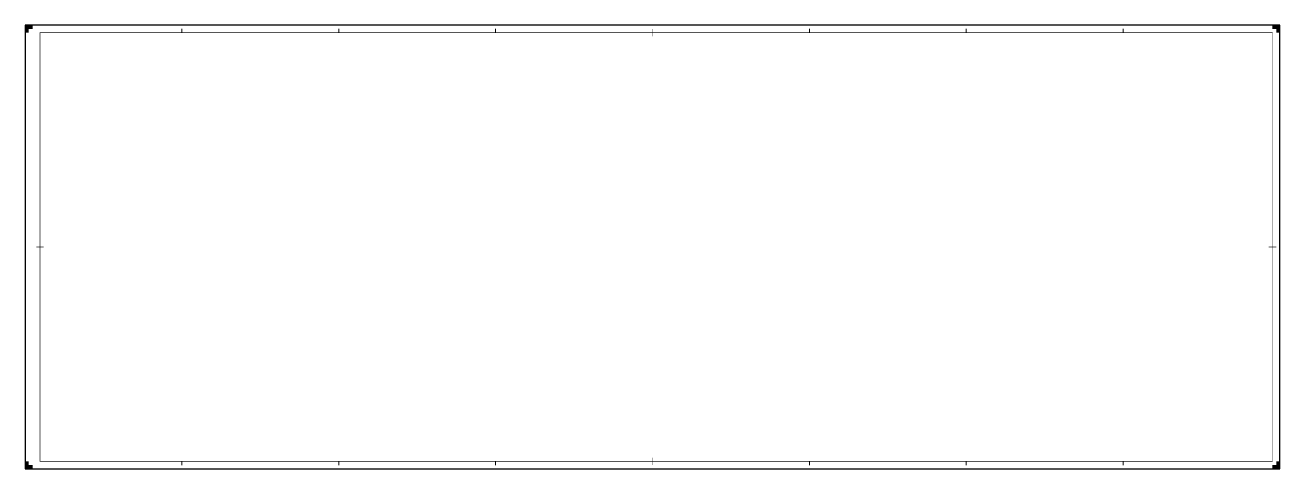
# Model space of a CAD drawing. Extents: x -20 to 1660, y -10 to 584.
import ezdxf

# ---------------------------------------------------------------- set-up
doc = ezdxf.new("R2010")
doc.units = 0
doc.header["$MEASUREMENT"] = 0
for name, color, linetype, lineweight in [('to-xx-kader', 7, 'CONTINUOUS', 25), ('to-xx-snijrand', 7, 'CONTINUOUS', 25), ('to-xx-vouwmerk', 7, 'CONTINUOUS', 18)]:
    doc.layers.add(name, color=color, linetype=linetype, lineweight=lineweight)

msp = doc.modelspace()

# ---------------------------------------------------------------- hatches: boundary and pattern name
at = {"layer": 'to-xx-snijrand'}
for points in [[(-10, 584), (-20, 584), (-20, 574), (-15, 574), (-15, 579), (-10, 579)], [(1660, 574), (1660, 584), (1650, 584), (1650, 579), (1655, 579), (1655, 574)], [(-20, 0), (-20, -10), (-10, -10), (-10, -5), (-15, -5), (-15, 0)], [(1650, -10), (1660, -10), (1660, 0), (1655, 0), (1655, -5), (1650, -5)]]:
    msp.add_hatch(color=256, dxfattribs=at).paths.add_polyline_path(points)

# ---------------------------------------------------------------- linework, layer by layer
at = {"layer": 'to-xx-kader', "const_width": 0.7, "flags": 128}
msp.add_lwpolyline([(0, 0), (1650, 0), (1650, 574), (0, 574)], close=True, dxfattribs=at)
for points in [[(820, 579), (820, 569)], [(-5, 287), (5, 287)], [(1655, 287), (1645, 287)], [(820, -5), (820, 5)]]:
    msp.add_lwpolyline(points, dxfattribs=at)
at = {"layer": 'to-xx-snijrand'}
for p, q in [((1660, 584), (-20, 584)), ((-20, 584), (-20, -10)), ((1660, -10), (1660, 584)), ((-20, -10), (1660, -10))]:
    msp.add_line(p, q, dxfattribs=at)
at = {"layer": 'to-xx-vouwmerk'}
for p, q in [((190, 574), (190, 579)), ((400, 574), (400, 579)), ((610, 574), (610, 579)), ((1030, 574), (1030, 579)), ((1240, 574), (1240, 579)), ((1450, 574), (1450, 579)), ((190, -5), (190, 0)), ((400, -5), (400, 0)), ((610, -5), (610, 0)), ((1030, -5), (1030, 0)), ((1240, -5), (1240, 0)), ((1450, -5), (1450, 0))]:
    msp.add_line(p, q, dxfattribs=at)

doc.saveas('drawing.dxf')
